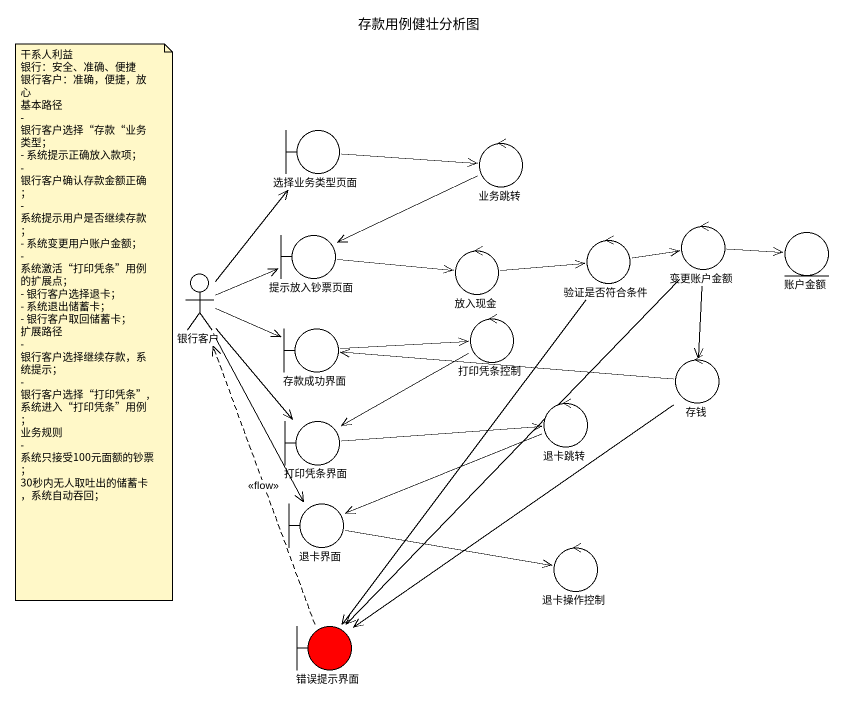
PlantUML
@startuml
title 存款用例健壮分析图
boundary 选择业务类型页面
control 业务跳转
boundary 提示放入钞票页面
control 放入现金
control 验证是否符合条件
control 变更账户金额
entity 账户金额
actor 银行客户
boundary 存款成功界面
control 打印凭条控制
control 存钱
boundary 打印凭条界面
control 退卡跳转
boundary 退卡界面
control 退卡操作控制
boundary 错误提示界面 #FF0000
选择业务类型页面 -right-> 业务跳转
业务跳转 -left-> 提示放入钞票页面
提示放入钞票页面 -right-> 放入现金
放入现金 -right-> 验证是否符合条件
验证是否符合条件 -right-> 变更账户金额
验证是否符合条件 --> 错误提示界面
变更账户金额 -right-> 账户金额
变更账户金额 --> 存钱
变更账户金额 --> 错误提示界面
银行客户 -up-> 选择业务类型页面
银行客户 -right-> 提示放入钞票页面
银行客户 -right-> 存款成功界面
银行客户 --> 打印凭条界面
银行客户 --> 退卡界面
存款成功界面 -right-> 打印凭条控制
打印凭条控制 -left-> 打印凭条界面
存钱 -left-> 存款成功界面
存钱 --> 错误提示界面
打印凭条界面 -right-> 退卡跳转
退卡跳转 -left-> 退卡界面
退卡界面 -right-> 退卡操作控制
错误提示界面 .up.> 银行客户 : <<flow>>
note as N1
  干系人利益
  银行：安全、准确、便捷
  银行客户：准确，便捷，放心
  基本路径
  - 银行客户选择“存款“业务类型；
  - 系统提示正确放入款项；
  - 银行客户确认存款金额正确；
  - 系统提示用户是否继续存款；
  - 系统变更用户账户金额；
  - 系统激活“打印凭条”用例的扩展点；
  - 银行客户选择退卡；
  - 系统退出储蓄卡；
  - 银行客户取回储蓄卡；
  扩展路径
  - 银行客户选择继续存款，系统提示；
  - 银行客户选择“打印凭条”,系统进入“打印凭条”用例；
  业务规则
  - 系统只接受100元面额的钞票；
  30秒内无人取吐出的储蓄卡，系统自动吞回；
end note
@enduml
